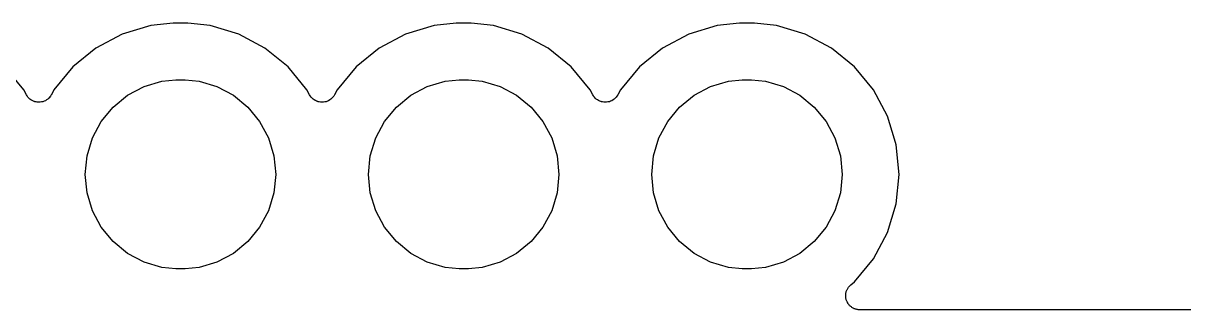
# Model space of a CAD drawing. Extents: x 0.81 to 4.31, y -4.31 to -0.81.
# Drawn here: x 1.2878 to 1.6975, y -4.3097 to -4.2084 of the extents above; entities that cross this region are included whole.
import ezdxf

# ---------------------------------------------------------------- set-up
doc = ezdxf.new("R2010")
doc.units = 0
doc.header["$MEASUREMENT"] = 0
doc.layers.add('BLACK', color=7, linetype='CONTINUOUS')

msp = doc.modelspace()

# ---------------------------------------------------------------- linework, layer by layer
at = {"layer": 'BLACK', "linetype": 'CONTINUOUS'}
for p, q in [((1.32275, -4.21218), (1.31346, -4.21714)), ((1.33283, -4.20912), (1.32275, -4.21218)), ((1.34068, -4.20835), (1.33283, -4.20912)), ((1.34593, -4.20835), (1.34068, -4.20835)), ((1.35379, -4.20912), (1.34593, -4.20835)), ((1.36387, -4.21218), (1.35379, -4.20912)), ((1.37315, -4.21714), (1.36387, -4.21218)), ((1.42275, -4.21218), (1.41346, -4.21714)), ((1.43283, -4.20912), (1.42275, -4.21218)), ((1.44068, -4.20835), (1.43283, -4.20912)), ((1.44593, -4.20835), (1.44068, -4.20835)), ((1.45379, -4.20912), (1.44593, -4.20835)), ((1.46387, -4.21218), (1.45379, -4.20912)), ((1.47315, -4.21714), (1.46387, -4.21218)), ((1.52275, -4.21218), (1.51346, -4.21714)), ((1.53283, -4.20912), (1.52275, -4.21218)), ((1.54068, -4.20835), (1.53283, -4.20912)), ((1.54593, -4.20835), (1.54068, -4.20835)), ((1.55379, -4.20912), (1.54593, -4.20835)), ((1.56387, -4.21218), (1.55379, -4.20912)), ((1.57315, -4.21714), (1.56387, -4.21218)), ((1.31346, -4.21714), (1.30532, -4.22382)), ((1.3813, -4.22382), (1.37315, -4.21714)), ((1.41346, -4.21714), (1.40532, -4.22382)), ((1.4813, -4.22382), (1.47315, -4.21714)), ((1.51346, -4.21714), (1.50532, -4.22382)), ((1.5813, -4.22382), (1.57315, -4.21714)), ((1.28798, -4.23196), (1.2813, -4.22382)), ((1.30532, -4.22382), (1.29864, -4.23196)), ((1.38798, -4.23196), (1.3813, -4.22382)), ((1.40532, -4.22382), (1.39864, -4.23196)), ((1.48798, -4.23196), (1.4813, -4.22382)), ((1.50532, -4.22382), (1.49864, -4.23196)), ((1.58798, -4.23196), (1.5813, -4.22382)), ((1.33675, -4.22883), (1.34166, -4.22835)), ((1.34166, -4.22835), (1.34495, -4.22835)), ((1.34495, -4.22835), (1.34987, -4.22883)), ((1.43675, -4.22883), (1.44166, -4.22835)), ((1.44166, -4.22835), (1.44495, -4.22835)), ((1.44495, -4.22835), (1.44987, -4.22883)), ((1.53675, -4.22883), (1.54166, -4.22835)), ((1.54166, -4.22835), (1.54495, -4.22835)), ((1.54495, -4.22835), (1.54987, -4.22883)), ((1.2889, -4.23369), (1.28798, -4.23196)), ((1.29864, -4.23196), (1.29772, -4.23369)), ((1.32463, -4.23385), (1.33044, -4.23074)), ((1.33044, -4.23074), (1.33675, -4.22883)), ((1.34987, -4.22883), (1.35618, -4.23074)), ((1.35618, -4.23074), (1.36199, -4.23385)), ((1.3889, -4.23369), (1.38798, -4.23196)), ((1.39864, -4.23196), (1.39772, -4.23369)), ((1.42463, -4.23385), (1.43044, -4.23074)), ((1.43044, -4.23074), (1.43675, -4.22883)), ((1.44987, -4.22883), (1.45618, -4.23074)), ((1.45618, -4.23074), (1.46199, -4.23385)), ((1.4889, -4.23369), (1.48798, -4.23196)), ((1.49864, -4.23196), (1.49772, -4.23369)), ((1.52463, -4.23385), (1.53044, -4.23074)), ((1.53044, -4.23074), (1.53675, -4.22883)), ((1.54987, -4.22883), (1.55618, -4.23074)), ((1.55618, -4.23074), (1.56199, -4.23385)), ((1.59294, -4.24125), (1.58798, -4.23196)), ((1.28916, -4.23408), (1.2889, -4.23369)), ((1.28943, -4.23448), (1.28916, -4.23408)), ((1.28943, -4.23449), (1.28943, -4.23448)), ((1.28944, -4.2345), (1.28943, -4.23449)), ((1.28978, -4.23484), (1.28944, -4.2345)), ((1.29011, -4.23518), (1.28978, -4.23484)), ((1.29012, -4.23518), (1.29011, -4.23518)), ((1.29013, -4.23519), (1.29012, -4.23518)), ((1.29053, -4.23546), (1.29013, -4.23519)), ((1.29092, -4.23572), (1.29053, -4.23546)), ((1.29093, -4.23573), (1.29092, -4.23572)), ((1.29094, -4.23573), (1.29093, -4.23573)), ((1.29138, -4.23592), (1.29094, -4.23573)), ((1.29182, -4.2361), (1.29138, -4.23592)), ((1.29183, -4.23611), (1.29182, -4.2361)), ((1.29184, -4.23611), (1.29183, -4.23611)), ((1.29231, -4.23621), (1.29184, -4.23611)), ((1.29277, -4.2363), (1.29231, -4.23621)), ((1.29278, -4.2363), (1.29277, -4.2363)), ((1.2928, -4.2363), (1.29278, -4.2363)), ((1.29327, -4.23631), (1.2928, -4.2363)), ((1.29375, -4.23631), (1.29327, -4.23631)), ((1.29376, -4.23631), (1.29375, -4.23631)), ((1.29377, -4.23631), (1.29376, -4.23631)), ((1.29424, -4.23622), (1.29377, -4.23631)), ((1.29471, -4.23613), (1.29424, -4.23622)), ((1.29472, -4.23613), (1.29471, -4.23613)), ((1.29473, -4.23612), (1.29472, -4.23613)), ((1.29517, -4.23594), (1.29473, -4.23612)), ((1.29561, -4.23577), (1.29517, -4.23594)), ((1.29562, -4.23576), (1.29561, -4.23577)), ((1.29563, -4.23576), (1.29562, -4.23576)), ((1.29603, -4.23549), (1.29563, -4.23576)), ((1.29643, -4.23523), (1.29603, -4.23549)), ((1.29644, -4.23523), (1.29643, -4.23523)), ((1.29645, -4.23522), (1.29644, -4.23523)), ((1.29679, -4.23489), (1.29645, -4.23522)), ((1.29713, -4.23455), (1.29679, -4.23489)), ((1.29714, -4.23454), (1.29713, -4.23455)), ((1.29741, -4.23414), (1.29714, -4.23454)), ((1.29714, -4.23454), (1.29714, -4.23454)), ((1.29768, -4.23375), (1.29741, -4.23414)), ((1.29769, -4.23373), (1.29768, -4.23375)), ((1.29772, -4.23369), (1.29769, -4.23373)), ((1.29769, -4.23373), (1.29769, -4.23373)), ((1.29769, -4.23373), (1.29769, -4.23373)), ((1.31953, -4.23803), (1.32463, -4.23385)), ((1.36199, -4.23385), (1.36708, -4.23803)), ((1.38916, -4.23408), (1.3889, -4.23369)), ((1.38943, -4.23448), (1.38916, -4.23408)), ((1.38943, -4.23449), (1.38943, -4.23448)), ((1.38944, -4.2345), (1.38943, -4.23449)), ((1.38978, -4.23484), (1.38944, -4.2345)), ((1.39011, -4.23518), (1.38978, -4.23484)), ((1.39012, -4.23518), (1.39011, -4.23518)), ((1.39013, -4.23519), (1.39012, -4.23518)), ((1.39053, -4.23546), (1.39013, -4.23519)), ((1.39092, -4.23572), (1.39053, -4.23546)), ((1.39093, -4.23573), (1.39092, -4.23572)), ((1.39094, -4.23573), (1.39093, -4.23573)), ((1.39138, -4.23592), (1.39094, -4.23573)), ((1.39182, -4.2361), (1.39138, -4.23592)), ((1.39183, -4.23611), (1.39182, -4.2361)), ((1.39184, -4.23611), (1.39183, -4.23611)), ((1.39231, -4.23621), (1.39184, -4.23611)), ((1.39277, -4.2363), (1.39231, -4.23621)), ((1.39278, -4.2363), (1.39277, -4.2363)), ((1.3928, -4.2363), (1.39278, -4.2363)), ((1.39327, -4.23631), (1.3928, -4.2363)), ((1.39375, -4.23631), (1.39327, -4.23631)), ((1.39376, -4.23631), (1.39375, -4.23631)), ((1.39377, -4.23631), (1.39376, -4.23631)), ((1.39424, -4.23622), (1.39377, -4.23631)), ((1.39471, -4.23613), (1.39424, -4.23622)), ((1.39472, -4.23613), (1.39471, -4.23613)), ((1.39473, -4.23612), (1.39472, -4.23613)), ((1.39517, -4.23594), (1.39473, -4.23612)), ((1.39561, -4.23577), (1.39517, -4.23594)), ((1.39562, -4.23576), (1.39561, -4.23577)), ((1.39563, -4.23576), (1.39562, -4.23576)), ((1.39603, -4.23549), (1.39563, -4.23576)), ((1.39643, -4.23523), (1.39603, -4.23549)), ((1.39644, -4.23523), (1.39643, -4.23523)), ((1.39645, -4.23522), (1.39644, -4.23523)), ((1.39679, -4.23489), (1.39645, -4.23522)), ((1.39713, -4.23455), (1.39679, -4.23489)), ((1.39714, -4.23454), (1.39713, -4.23455)), ((1.39741, -4.23414), (1.39714, -4.23454)), ((1.39714, -4.23454), (1.39714, -4.23454)), ((1.39768, -4.23375), (1.39741, -4.23414)), ((1.39769, -4.23373), (1.39768, -4.23375)), ((1.39772, -4.23369), (1.39769, -4.23373)), ((1.39769, -4.23373), (1.39769, -4.23373)), ((1.39769, -4.23373), (1.39769, -4.23373)), ((1.41953, -4.23803), (1.42463, -4.23385)), ((1.46199, -4.23385), (1.46708, -4.23803)), ((1.48916, -4.23408), (1.4889, -4.23369)), ((1.48943, -4.23448), (1.48916, -4.23408)), ((1.48943, -4.23449), (1.48943, -4.23448)), ((1.48944, -4.2345), (1.48943, -4.23449)), ((1.48978, -4.23484), (1.48944, -4.2345)), ((1.49011, -4.23518), (1.48978, -4.23484)), ((1.49012, -4.23518), (1.49011, -4.23518)), ((1.49013, -4.23519), (1.49012, -4.23518)), ((1.49053, -4.23546), (1.49013, -4.23519)), ((1.49092, -4.23572), (1.49053, -4.23546)), ((1.49093, -4.23573), (1.49092, -4.23572)), ((1.49094, -4.23573), (1.49093, -4.23573)), ((1.49138, -4.23592), (1.49094, -4.23573)), ((1.49182, -4.2361), (1.49138, -4.23592)), ((1.49183, -4.23611), (1.49182, -4.2361)), ((1.49184, -4.23611), (1.49183, -4.23611)), ((1.49231, -4.23621), (1.49184, -4.23611)), ((1.49277, -4.2363), (1.49231, -4.23621)), ((1.49278, -4.2363), (1.49277, -4.2363)), ((1.4928, -4.2363), (1.49278, -4.2363)), ((1.49327, -4.23631), (1.4928, -4.2363)), ((1.49375, -4.23631), (1.49327, -4.23631)), ((1.49376, -4.23631), (1.49375, -4.23631)), ((1.49377, -4.23631), (1.49376, -4.23631)), ((1.49424, -4.23622), (1.49377, -4.23631)), ((1.49471, -4.23613), (1.49424, -4.23622)), ((1.49472, -4.23613), (1.49471, -4.23613)), ((1.49473, -4.23612), (1.49472, -4.23613)), ((1.49517, -4.23594), (1.49473, -4.23612)), ((1.49561, -4.23577), (1.49517, -4.23594)), ((1.49562, -4.23576), (1.49561, -4.23577)), ((1.49563, -4.23576), (1.49562, -4.23576)), ((1.49603, -4.23549), (1.49563, -4.23576)), ((1.49643, -4.23523), (1.49603, -4.23549)), ((1.49644, -4.23523), (1.49643, -4.23523)), ((1.49645, -4.23522), (1.49644, -4.23523)), ((1.49679, -4.23489), (1.49645, -4.23522)), ((1.49713, -4.23455), (1.49679, -4.23489)), ((1.49714, -4.23454), (1.49713, -4.23455)), ((1.49741, -4.23414), (1.49714, -4.23454)), ((1.49714, -4.23454), (1.49714, -4.23454)), ((1.49768, -4.23375), (1.49741, -4.23414)), ((1.49769, -4.23373), (1.49768, -4.23375)), ((1.49772, -4.23369), (1.49769, -4.23373)), ((1.49769, -4.23373), (1.49769, -4.23373)), ((1.49769, -4.23373), (1.49769, -4.23373)), ((1.51953, -4.23803), (1.52463, -4.23385)), ((1.56199, -4.23385), (1.56708, -4.23803)), ((1.31535, -4.24313), (1.31953, -4.23803)), ((1.36708, -4.23803), (1.37127, -4.24313)), ((1.41535, -4.24313), (1.41953, -4.23803)), ((1.46708, -4.23803), (1.47127, -4.24313)), ((1.51535, -4.24313), (1.51953, -4.23803)), ((1.56708, -4.23803), (1.57127, -4.24313)), ((1.31224, -4.24894), (1.31535, -4.24313)), ((1.37127, -4.24313), (1.37437, -4.24894)), ((1.41224, -4.24894), (1.41535, -4.24313)), ((1.47127, -4.24313), (1.47437, -4.24894)), ((1.51224, -4.24894), (1.51535, -4.24313)), ((1.57127, -4.24313), (1.57437, -4.24894)), ((1.59541, -4.2494), (1.59294, -4.24125)), ((1.31033, -4.25525), (1.31224, -4.24894)), ((1.37437, -4.24894), (1.37629, -4.25525)), ((1.41033, -4.25525), (1.41224, -4.24894)), ((1.47437, -4.24894), (1.47629, -4.25525)), ((1.51033, -4.25525), (1.51224, -4.24894)), ((1.57437, -4.24894), (1.57629, -4.25525)), ((1.596, -4.25133), (1.59541, -4.2494)), ((1.59541, -4.2494), (1.59541, -4.2494)), ((1.59703, -4.26181), (1.596, -4.25133)), ((1.30968, -4.26181), (1.31033, -4.25525)), ((1.37629, -4.25525), (1.37693, -4.26181)), ((1.40968, -4.26181), (1.41033, -4.25525)), ((1.47629, -4.25525), (1.47693, -4.26181)), ((1.50968, -4.26181), (1.51033, -4.25525)), ((1.57629, -4.25525), (1.57693, -4.26181)), ((1.31033, -4.26837), (1.30968, -4.26181)), ((1.37693, -4.26181), (1.37629, -4.26837)), ((1.41033, -4.26837), (1.40968, -4.26181)), ((1.47693, -4.26181), (1.47629, -4.26837)), ((1.51033, -4.26837), (1.50968, -4.26181)), ((1.57693, -4.26181), (1.57629, -4.26837)), ((1.596, -4.27229), (1.59703, -4.26181)), ((1.31224, -4.27468), (1.31033, -4.26837)), ((1.37629, -4.26837), (1.37437, -4.27468)), ((1.41224, -4.27468), (1.41033, -4.26837)), ((1.47629, -4.26837), (1.47437, -4.27468)), ((1.51224, -4.27468), (1.51033, -4.26837)), ((1.57629, -4.26837), (1.57437, -4.27468)), ((1.59294, -4.28237), (1.596, -4.27229)), ((1.31535, -4.28049), (1.31224, -4.27468)), ((1.37437, -4.27468), (1.37127, -4.28049)), ((1.41535, -4.28049), (1.41224, -4.27468)), ((1.47437, -4.27468), (1.47127, -4.28049)), ((1.51535, -4.28049), (1.51224, -4.27468)), ((1.57437, -4.27468), (1.57127, -4.28049)), ((1.31953, -4.28559), (1.31535, -4.28049)), ((1.37127, -4.28049), (1.36708, -4.28559)), ((1.41953, -4.28559), (1.41535, -4.28049)), ((1.47127, -4.28049), (1.46708, -4.28559)), ((1.51953, -4.28559), (1.51535, -4.28049)), ((1.57127, -4.28049), (1.56708, -4.28559)), ((1.32463, -4.28977), (1.31953, -4.28559)), ((1.36708, -4.28559), (1.36199, -4.28977)), ((1.42463, -4.28977), (1.41953, -4.28559)), ((1.46708, -4.28559), (1.46199, -4.28977)), ((1.52463, -4.28977), (1.51953, -4.28559)), ((1.56708, -4.28559), (1.56199, -4.28977)), ((1.58798, -4.29166), (1.59294, -4.28237)), ((1.33044, -4.29288), (1.32463, -4.28977)), ((1.36199, -4.28977), (1.35618, -4.29288)), ((1.43044, -4.29288), (1.42463, -4.28977)), ((1.46199, -4.28977), (1.45618, -4.29288)), ((1.53044, -4.29288), (1.52463, -4.28977)), ((1.56199, -4.28977), (1.55618, -4.29288)), ((1.33675, -4.29479), (1.33044, -4.29288)), ((1.35618, -4.29288), (1.34987, -4.29479)), ((1.43675, -4.29479), (1.43044, -4.29288)), ((1.45618, -4.29288), (1.44987, -4.29479)), ((1.53675, -4.29479), (1.53044, -4.29288)), ((1.55618, -4.29288), (1.54987, -4.29479)), ((1.5813, -4.2998), (1.58798, -4.29166)), ((1.34166, -4.29528), (1.33675, -4.29479)), ((1.34495, -4.29528), (1.34166, -4.29528)), ((1.34987, -4.29479), (1.34495, -4.29528)), ((1.44166, -4.29528), (1.43675, -4.29479)), ((1.44495, -4.29528), (1.44166, -4.29528)), ((1.44987, -4.29479), (1.44495, -4.29528)), ((1.54166, -4.29528), (1.53675, -4.29479)), ((1.54495, -4.29528), (1.54166, -4.29528)), ((1.54987, -4.29479), (1.54495, -4.29528)), ((1.57868, -4.30258), (1.57877, -4.30236)), ((1.57877, -4.30236), (1.57891, -4.30215)), ((1.57891, -4.30215), (1.57903, -4.30193)), ((1.57903, -4.30193), (1.57918, -4.30175)), ((1.57918, -4.30175), (1.57931, -4.30155)), ((1.57931, -4.30155), (1.57949, -4.30137)), ((1.57949, -4.30137), (1.57965, -4.30118)), ((1.57965, -4.30118), (1.57984, -4.30103)), ((1.57984, -4.30103), (1.58, -4.30086)), ((1.58, -4.30086), (1.5813, -4.2998)), ((1.57818, -4.30469), (1.5782, -4.30445)), ((1.5782, -4.30494), (1.57818, -4.30469)), ((1.5782, -4.30422), (1.57825, -4.30397)), ((1.5782, -4.30445), (1.5782, -4.30422)), ((1.5782, -4.30519), (1.5782, -4.30494)), ((1.57824, -4.30543), (1.5782, -4.30519)), ((1.57826, -4.30566), (1.57824, -4.30543)), ((1.57825, -4.30397), (1.57828, -4.30372)), ((1.57833, -4.3059), (1.57826, -4.30566)), ((1.57828, -4.30372), (1.57835, -4.30349)), ((1.57838, -4.30615), (1.57833, -4.3059)), ((1.57835, -4.30349), (1.57839, -4.30326)), ((1.57847, -4.30637), (1.57838, -4.30615)), ((1.57839, -4.30326), (1.57849, -4.30303)), ((1.57854, -4.3066), (1.57847, -4.30637)), ((1.57849, -4.30303), (1.57857, -4.30279)), ((1.57857, -4.30279), (1.57868, -4.30258)), ((1.57866, -4.30682), (1.57854, -4.3066)), ((1.57875, -4.30705), (1.57866, -4.30682)), ((1.57888, -4.30725), (1.57875, -4.30705)), ((1.57899, -4.30746), (1.57888, -4.30725)), ((1.57915, -4.30766), (1.57899, -4.30746)), ((1.57929, -4.30787), (1.57915, -4.30766)), ((1.57945, -4.30804), (1.57929, -4.30787)), ((1.5796, -4.30822), (1.57945, -4.30804)), ((1.5798, -4.30838), (1.5796, -4.30822)), ((1.57997, -4.30856), (1.5798, -4.30838)), ((1.58017, -4.3087), (1.57997, -4.30856)), ((1.58035, -4.30885), (1.58017, -4.3087)), ((1.58057, -4.30897), (1.58035, -4.30885)), ((1.58078, -4.30911), (1.58057, -4.30897)), ((1.581, -4.30921), (1.58078, -4.30911)), ((1.58121, -4.30932), (1.581, -4.30921)), ((1.58145, -4.3094), (1.58121, -4.30932)), ((1.58168, -4.30949), (1.58145, -4.3094)), ((1.58191, -4.30954), (1.58168, -4.30949)), ((1.58214, -4.30962), (1.58191, -4.30954)), ((1.58239, -4.30964), (1.58214, -4.30962)), ((1.58263, -4.30969), (1.58239, -4.30964)), ((1.58287, -4.3097), (1.58263, -4.30969)), ((1.58311, -4.30972), (1.58287, -4.3097)), ((1.58318, -4.30972), (1.58311, -4.30972)), ((2.57326, -4.30972), (1.58318, -4.30972))]:
    msp.add_line(p, q, dxfattribs=at)

doc.saveas('drawing.dxf')
